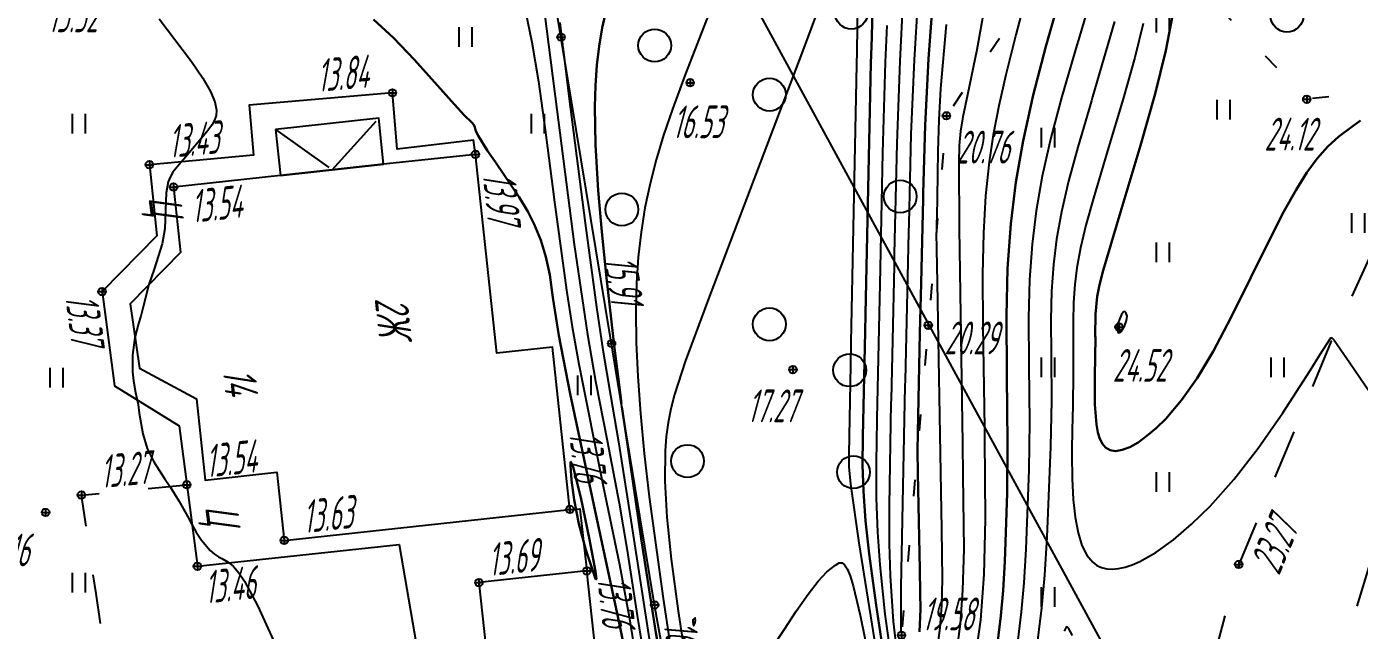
# Model space of a CAD drawing. Extents: x 1233805 to 1234355, y 654698 to 655114.
# Drawn here: x 1234185.61 to 1234226.26, y 654909.85 to 654928.25 of the extents above; entities that cross this region are included whole.
import ezdxf

# ---------------------------------------------------------------- set-up
doc = ezdxf.new("R2010")
doc.units = 0
for name, pattern in [('ИИDash_05_15', [2, 0.5, -1.5]), ('ИИDash_15_15', [3, 1.5, -1.5]), ('ИИDash_20_10', [3, 2, -1])]:
    doc.linetypes.add(name, pattern=pattern)
for name, color, linetype, lineweight in [('ИИ_ГОРИЗОНТАЛИ_ОСН', 32, 'Continuous', 25), ('ИИ_ГОРИЗОНТАЛИ_УТОЛЩ', 32, 'Continuous', 30), ('ИИ_ДОРОГИ_АД', 7, 'Continuous', 25), ('ИИ_ЛЭП_ВН', 250, 'Continuous', 25), ('ИИ_ОГРАДЫ', 7, 'Continuous', 25), ('ИИ_ОТМЕТКИ', 7, 'Continuous', 25), ('ИИ_СТРОЕНИЕ', 7, 'Continuous', 25), ('ИИ_УГОДЬЯ', 7, 'Continuous', 25)]:
    doc.layers.add(name, color=color, linetype=linetype, lineweight=lineweight)
doc.styles.add('VNIPISIMPLEXCUR', font='simplex.shx', dxfattribs={"width": 0.8, "oblique": 15})
doc.styles.add('ГОСТ 2.304 КУРСИВ', font='cs_gost2304.shx', dxfattribs={"oblique": 15})
doc.linetypes.add('ИИ054741_6', pattern='A,2,-0.5,[35,3dservice.shx,S=1,R=0,X=0,Y=0],-0.5,2', length=5)

# ---------------------------------------------------------------- blocks, each defined once
blk = doc.blocks.new('ИИ05401')
at = {"color": 0, "linetype": 'Continuous', "lineweight": 25}
for points in [[(-0.4, 1.2), (-0.4, 0)], [(0.4, 1.2), (0.4, 0)]]:
    blk.add_lwpolyline(points, dxfattribs=at)
blk = doc.blocks.new('ИИ05368')
at = {"color": 0, "linetype": 'Continuous'}
blk.add_circle((0, 0), 1, dxfattribs=at)
blk = doc.blocks.new('PICKET')
at = {"color": 0, "linetype": 'Continuous', "lineweight": 25}
for p, q in [((-0.23, 0), (0.23, 0)), ((0, 0.23), (0, -0.23))]:
    blk.add_line(p, q, dxfattribs=at)
blk.add_circle((0, 0), 0.23, dxfattribs=at)
at = {"color": 0, "linetype": 'Continuous', "style": 'VNIPISIMPLEXCUR', "oblique": 15, "width": 0.8}
blk.add_attdef('OTMETKA', (1.25, 0.3), '', height=2, dxfattribs=at)
at = {"color": 8, "linetype": 'Continuous', "style": 'VNIPISIMPLEXCUR', "oblique": 15, "width": 0.8, "flags": 1}
blk.add_attdef('NOMER', (1.25, -2.7), '', height=2, dxfattribs=at)

msp = doc.modelspace()

# ---------------------------------------------------------------- linework, layer by layer
at = {"layer": 'ИИ_ГОРИЗОНТАЛИ_ОСН', "flags": 128}
for points, elevation in [([(1234200.57, 654935.195), (1234201.708, 654926.275), (1234201.727, 654926.119), (1234202.311, 654921.607), (1234202.718, 654918.864), (1234202.967, 654917.445), (1234203.314, 654915.635), (1234203.679, 654913.72), (1234203.925, 654912.285), (1234204.238, 654910.304), (1234204.485, 654908.736)], 15), ([(1234215.35, 654931.764), (1234214.592, 654927.543), (1234214.309, 654926.171), (1234214.171, 654925.502), (1234214.1, 654925.063), (1234214.059, 654924.632), (1234214.04, 654924.105), (1234214.052, 654922.096), (1234214.152, 654915.543), (1234214.169, 654914.571), (1234214.193, 654912.321), (1234214.159, 654911.076), (1234214.085, 654910.047), (1234213.962, 654909.122)], 21), ([(1234206.771, 654929.563), (1234205.69, 654926.757), (1234205.309, 654925.732), (1234205.038, 654924.942), (1234204.811, 654924.194), (1234204.625, 654923.472), (1234204.47, 654922.73), (1234204.351, 654921.983), (1234204.265, 654921.221), (1234204.213, 654920.439), (1234204.193, 654919.571), (1234204.207, 654918.62), (1234204.255, 654917.582), (1234204.337, 654916.454), (1234204.451, 654915.24), (1234204.601, 654913.916), (1234205.021, 654910.814), (1234205.413, 654908.256)], 16.5), ([(1234210.046, 654929.58), (1234209.285, 654927.524), (1234206.382, 654919.868), (1234206.308, 654919.676), (1234205.694, 654918.038), (1234205.37, 654917.041), (1234205.258, 654916.599), (1234205.174, 654916.178), (1234205.116, 654915.756), (1234205.082, 654915.316), (1234205.073, 654914.394), (1234205.135, 654913.297), (1234205.267, 654912.012), (1234205.481, 654910.432), (1234205.616, 654909.563)], 17), ([(1234218.181, 654929.51), (1234217.692, 654927.848), (1234217.645, 654927.69), (1234217.185, 654926.123), (1234216.85, 654924.857), (1234216.589, 654923.696), (1234216.402, 654922.641), (1234216.279, 654921.621), (1234216.202, 654920.531), (1234216.171, 654919.373), (1234216.18, 654917.949), (1234216.181, 654917.9), (1234216.197, 654916.207), (1234216.178, 654914.737), (1234216.09, 654912.321), (1234216.025, 654911.297), (1234215.948, 654910.414), (1234215.81, 654909.307)], 22.5), ([(1234212.796, 654929.1), (1234212.683, 654927.236), (1234212.584, 654924.975), (1234212.515, 654922.242), (1234212.51, 654921.986), (1234212.406, 654917.465), (1234212.402, 654917.304), (1234212.271, 654911.167), (1234212.279, 654909.779)], 19.5), ([(1234200.832, 654928.711), (1234201.021, 654927.781), (1234201.22, 654926.576), (1234201.431, 654925.101), (1234201.695, 654923.063), (1234201.695, 654923.057), (1234202.075, 654920.219), (1234202.252, 654919.097), (1234202.455, 654917.958), (1234203.201, 654914.247), (1234203.691, 654911.85), (1234203.989, 654910.254), (1234204.268, 654908.555)], 14.5), ([(1234210.957, 654928.967), (1234210.93, 654927.496), (1234210.921, 654927.1), (1234210.754, 654918.636), (1234210.742, 654917.936), (1234210.688, 654915.214), (1234210.688, 654915.209), (1234210.693, 654914.834), (1234210.741, 654914.308), (1234210.989, 654912.516), (1234211.542, 654909.076)], 17.5), ([(1234212.316, 654928.65), (1234212.243, 654927.202), (1234212.152, 654924.69), (1234212.075, 654921.322), (1234212.068, 654920.974), (1234211.976, 654916.87), (1234211.973, 654916.78), (1234211.919, 654913.656), (1234211.924, 654912.486), (1234211.95, 654911.504), (1234212.043, 654910.117), (1234212.24, 654908.387)], 19), ([(1234215.994, 654928.818), (1234215.787, 654928.006), (1234215.478, 654926.782), (1234215.262, 654925.835), (1234215.092, 654924.952), (1234214.967, 654924.127), (1234214.861, 654923.098), (1234214.796, 654921.956), (1234214.771, 654920.704), (1234214.78, 654919.123), (1234214.825, 654916.019), (1234214.831, 654915.705), (1234214.851, 654913.233), (1234214.804, 654911.549), (1234214.706, 654910.169), (1234214.515, 654908.781)], 21.5), ([(1234189.656, 654928.493), (1234190.643, 654927.185), (1234190.988, 654926.676), (1234191.222, 654926.273), (1234191.354, 654925.96), (1234191.401, 654925.701), (1234191.39, 654925.544), (1234191.344, 654925.398), (1234191.259, 654925.248), (1234191.11, 654925.049), (1234190.401, 654924.21), (1234190.377, 654924.183), (1234190.075, 654923.81), (1234189.99, 654923.665), (1234189.93, 654923.52), (1234189.864, 654923.184), (1234189.845, 654922.665), (1234189.845, 654922.642), (1234189.822, 654922.089), (1234189.744, 654921.631), (1234189.499, 654920.857), (1234189.343, 654920.391), (1234189.163, 654919.71), (1234189.093, 654919.429), (1234189.025, 654919.204), (1234188.91, 654918.774), (1234188.845, 654918.234), (1234188.84, 654917.723), (1234188.87, 654917.45), (1234188.936, 654917.098), (1234189.008, 654916.729), (1234189.048, 654916.47), (1234189.159, 654915.84), (1234189.292, 654915.391), (1234189.488, 654914.987), (1234189.819, 654914.478), (1234189.993, 654914.221), (1234190.257, 654913.79), (1234190.564, 654913.236), (1234190.592, 654913.184), (1234190.786, 654912.836), (1234190.947, 654912.595), (1234191.212, 654912.284), (1234191.339, 654912.17), (1234191.463, 654912.086), (1234191.57, 654912.032), (1234191.761, 654911.926), (1234191.92, 654911.794), (1234192.083, 654911.603), (1234192.252, 654911.351), (1234192.658, 654910.582), (1234193.338, 654909.113)], 13.5), ([(1234201.873, 654928.377), (1234201.896, 654928.19), (1234201.943, 654927.805), (1234201.967, 654927.605), (1234201.969, 654927.594), (1234201.972, 654927.564)], 15.5), ([(1234211.848, 654928.288), (1234211.802, 654927.168), (1234211.719, 654924.402), (1234211.634, 654920.404), (1234211.626, 654919.961), (1234211.546, 654916.306), (1234211.545, 654916.256), (1234211.521, 654914.95), (1234211.527, 654913.873), (1234211.562, 654912.836), (1234211.63, 654911.841), (1234211.792, 654910.336), (1234212.088, 654908.174)], 18.5), ([(1234213.657, 654928.315), (1234213.49, 654926.363), (1234213.433, 654925.407), (1234213.407, 654924.459), (1234213.407, 654924.445), (1234213.394, 654923.75), (1234213.381, 654923.039), (1234213.37, 654922.47), (1234213.37, 654922.47), (1234213.366, 654922.25), (1234213.364, 654922.156), (1234213.362, 654922.04), (1234213.362, 654922.024)], 20.5), ([(1234218.797, 654928.407), (1234218.125, 654926.112), (1234218.088, 654925.99), (1234217.669, 654924.58), (1234217.388, 654923.538), (1234217.173, 654922.608), (1234217.023, 654921.77), (1234216.931, 654921.004), (1234216.873, 654920.185), (1234216.849, 654919.314), (1234216.856, 654918.242), (1234216.857, 654918.193), (1234216.866, 654916.858), (1234216.84, 654915.445), (1234216.731, 654912.687), (1234216.657, 654911.531), (1234216.569, 654910.536), (1234216.391, 654909.135)], 23), ([(1234219.671, 654928.344), (1234219.412, 654927.307), (1234219.061, 654926.055), (1234218.552, 654924.359), (1234218.531, 654924.291), (1234218.149, 654923.019), (1234217.919, 654922.195), (1234217.755, 654921.506), (1234217.644, 654920.899), (1234217.582, 654920.386), (1234217.544, 654919.838), (1234217.528, 654919.254), (1234217.532, 654918.534), (1234217.532, 654918.486), (1234217.535, 654917.521), (1234217.507, 654916.173), (1234217.506, 654916.117), (1234217.488, 654915.19), (1234217.496, 654914.471), (1234217.529, 654913.837), (1234217.59, 654913.292), (1234217.681, 654912.822), (1234217.8, 654912.437), (1234217.95, 654912.137), (1234218.128, 654911.921), (1234218.255, 654911.828), (1234218.397, 654911.762), (1234218.555, 654911.724), (1234218.728, 654911.713), (1234218.915, 654911.73), (1234219.117, 654911.774), (1234219.333, 654911.846), (1234219.561, 654911.945), (1234220.056, 654912.224), (1234220.589, 654912.606), (1234221.145, 654913.082), (1234221.708, 654913.634), (1234222.427, 654914.445), (1234223.171, 654915.398), (1234223.93, 654916.479), (1234224.764, 654917.773), (1234225.059, 654918.243), (1234225.391, 654918.761), (1234225.423, 654918.76), (1234225.488, 654918.691), (1234225.786, 654918.271), (1234225.967, 654918), (1234226.729, 654916.887)], 23.5), ([(1234201.974, 654927.552), (1234202.162, 654926.055), (1234202.645, 654922.257), (1234202.993, 654919.7), (1234203.19, 654918.397), (1234203.424, 654917.019), (1234203.666, 654915.59), (1234204.066, 654913.008), (1234204.616, 654909.454)], 15.5), ([(1234213.357, 654921.975), (1234213.383, 654920.438), (1234213.493, 654914.075), (1234213.515, 654912.928), (1234213.535, 654911.409), (1234213.513, 654910.604), (1234213.464, 654909.925), (1234213.383, 654909.317)], 20.5), ([(1234207.995, 654908.779), (1234208.723, 654909.878), (1234209.084, 654910.433), (1234209.445, 654910.952), (1234209.757, 654911.348), (1234210.021, 654911.627), (1234210.283, 654911.836), (1234210.397, 654911.903), (1234210.481, 654911.906), (1234210.56, 654911.848), (1234210.639, 654911.721), (1234210.726, 654911.508), (1234210.819, 654911.207), (1234211.038, 654910.306), (1234211.32, 654908.906)], 17), ([(1234217.514, 654909.688), (1234217.385, 654909.916), (1234217.347, 654909.951), (1234217.315, 654909.947), (1234217.254, 654909.817)], 23.5)]:
    msp.add_lwpolyline(points, dxfattribs=dict(at, elevation=elevation))
for points, elevation in [([(1234218.879, 654919), (1234218.889, 654918.945), (1234218.909, 654918.917), (1234218.949, 654918.922), (1234219, 654918.961), (1234219.094, 654919.123), (1234219.157, 654919.295), (1234219.176, 654919.426), (1234219.139, 654919.541), (1234219.104, 654919.565), (1234219.067, 654919.556), (1234219.008, 654919.477), (1234218.937, 654919.306), (1234218.934, 654919.296), (1234218.918, 654919.253), (1234218.886, 654919.157), (1234218.884, 654919.099), (1234218.884, 654919.072), (1234218.881, 654919.046), (1234218.879, 654919)], 24.5), ([(1234205.941, 654910.049), (1234205.952, 654909.999), (1234205.965, 654909.994), (1234206.007, 654910.089), (1234206.009, 654910.157), (1234206.008, 654910.172), (1234206.007, 654910.189), (1234205.997, 654910.23), (1234205.977, 654910.21), (1234205.955, 654910.186), (1234205.939, 654910.181), (1234205.927, 654910.168), (1234205.929, 654910.137), (1234205.934, 654910.093), (1234205.941, 654910.049)], 17.5)]:
    msp.add_lwpolyline(points, close=True, dxfattribs=dict(at, elevation=elevation))
at = {"layer": 'ИИ_ГОРИЗОНТАЛИ_УТОЛЩ', "flags": 128}
for points, elevation in [([(1234213.329, 654930.155), (1234213.124, 654927.27), (1234213.015, 654925.251), (1234212.956, 654923.162), (1234212.952, 654922.999), (1234212.894, 654920.429), (1234212.859, 654918.91), (1234212.793, 654915.877), (1234212.781, 654915.306)], 20), ([(1234211.425, 654929.338), (1234211.387, 654927.918), (1234211.361, 654927.134), (1234211.194, 654919.496), (1234211.184, 654918.948), (1234211.117, 654915.756), (1234211.116, 654915.732), (1234211.107, 654914.892), (1234211.134, 654914.09), (1234211.201, 654913.187), (1234211.309, 654912.179), (1234211.522, 654910.615), (1234211.893, 654908.175)], 18), ([(1234217.201, 654929.389), (1234216.697, 654927.65), (1234216.309, 654926.158), (1234216.003, 654924.773), (1234215.781, 654923.513), (1234215.627, 654922.239), (1234215.532, 654920.878), (1234215.493, 654919.432), (1234215.505, 654917.656), (1234215.505, 654917.607), (1234215.528, 654915.56), (1234215.517, 654914.03), (1234215.448, 654911.946), (1234215.394, 654911.059), (1234215.327, 654910.292), (1234215.223, 654909.449)], 22), ([(1234203.285, 654928.743), (1234203.168, 654928.217), (1234203.074, 654927.657), (1234203.006, 654927.073), (1234202.963, 654926.457), (1234202.945, 654925.806), (1234202.966, 654924.644), (1234203.046, 654923.254), (1234203.151, 654921.999), (1234203.294, 654920.597), (1234203.546, 654918.45), (1234203.644, 654917.657), (1234203.692, 654917.263), (1234203.742, 654916.852), (1234203.746, 654916.825), (1234203.753, 654916.763)], 16), ([(1234196.196, 654928.467), (1234196.803, 654927.906), (1234197.444, 654927.24), (1234198.319, 654926.261), (1234198.568, 654925.979), (1234198.952, 654925.556), (1234199.188, 654925.324), (1234199.197, 654925.316), (1234199.256, 654925.257), (1234199.279, 654925.189), (1234199.28, 654925.182), (1234199.317, 654925.062), (1234199.39, 654924.909), (1234199.666, 654924.469), (1234199.913, 654924.119), (1234200.638, 654923.05), (1234200.894, 654922.618), (1234201.095, 654922.226), (1234201.293, 654921.743), (1234201.449, 654921.229), (1234201.565, 654920.682), (1234201.663, 654919.996), (1234201.664, 654919.995), (1234201.839, 654918.831), (1234202.191, 654917.052), (1234203.045, 654913.051), (1234203.704, 654909.981), (1234204.031, 654908.379)], 14), ([(1234220.564, 654928.576), (1234220.356, 654927.529), (1234220.028, 654926.207), (1234219.586, 654924.626), (1234218.977, 654922.599), (1234218.975, 654922.592), (1234218.443, 654920.816), (1234218.332, 654920.38), (1234218.265, 654920.028), (1234218.214, 654919.49), (1234218.207, 654918.826), (1234218.208, 654918.779), (1234218.193, 654917.586), (1234218.193, 654917.57), (1234218.189, 654916.727), (1234218.239, 654916.122), (1234218.286, 654915.881), (1234218.349, 654915.684), (1234218.426, 654915.53), (1234218.519, 654915.419), (1234218.657, 654915.339), (1234218.827, 654915.314), (1234219.027, 654915.346), (1234219.255, 654915.433), (1234219.509, 654915.577), (1234219.781, 654915.772), (1234220.066, 654916.015), (1234220.354, 654916.297), (1234220.838, 654916.862), (1234221.311, 654917.532), (1234221.801, 654918.348), (1234222.344, 654919.371), (1234222.955, 654920.608), (1234223.537, 654921.789), (1234223.961, 654922.611), (1234224.334, 654923.28), (1234224.662, 654923.804), (1234224.975, 654924.229), (1234225.299, 654924.593), (1234225.633, 654924.898), (1234226.033, 654925.193), (1234226.297, 654925.389)], 24), ([(1234203.769, 654916.665), (1234203.924, 654915.588), (1234204.366, 654912.579), (1234204.805, 654909.784), (1234205.828, 654903.763), (1234206.04, 654902.543), (1234206.409, 654900.299), (1234206.411, 654900.286), (1234206.446, 654900.077), (1234206.513, 654899.87), (1234207.559, 654897.236), (1234207.678, 654896.939), (1234209.559, 654892.203), (1234210.238, 654890.426), (1234210.766, 654888.981), (1234211.234, 654887.598), (1234211.602, 654886.371), (1234211.885, 654885.259), (1234212.152, 654883.992)], 16), ([(1234212.784, 654915.337), (1234212.796, 654914.632), (1234212.85, 654911.716), (1234212.868, 654910.99), (1234212.876, 654910.497), (1234212.843, 654909.803)], 20)]:
    msp.add_lwpolyline(points, dxfattribs=dict(at, elevation=elevation))
at = {"layer": 'ИИ_ГОРИЗОНТАЛИ_УТОЛЩ', "elevation": 14, "flags": 128}
msp.add_lwpolyline([(1234202.282, 654914.821), (1234202.213, 654914.989), (1234202.198, 654914.961), (1234202.196, 654914.859), (1234202.233, 654914.429), (1234202.315, 654913.826), (1234202.454, 654913.093), (1234202.671, 654912.303), (1234202.948, 654911.449), (1234202.977, 654911.399), (1234202.99, 654911.413), (1234202.967, 654911.636), (1234202.783, 654912.62), (1234202.511, 654913.892), (1234202.282, 654914.821)], close=True, dxfattribs=at)
at = {"layer": 'ИИ_ДОРОГИ_АД', "linetype": 'ИИDash_15_15', "flags": 128}
for points in [[(1234210.896, 655099.704), (1234210.914, 655099.587), (1234211.857, 655094.925), (1234213.032, 655090.734), (1234213.995, 655085.146), (1234214.529, 655083.278), (1234215.019, 655081.231), (1234215.575, 655078.401), (1234215.746, 655074.018), (1234215.291, 655071.001), (1234215.518, 655068.326), (1234215.715, 655066.593), (1234216.768, 655063.058), (1234217.122, 655058.566), (1234217.856, 655053.637), (1234218.648, 655049.2), (1234219.221, 655044.033), (1234220.37, 655033.539), (1234221.423, 655024.842), (1234221.737, 655022.44), (1234222.046, 655020.301), (1234222.825, 655016.357), (1234223.484, 655012.932), (1234224.068, 655010.46), (1234224.8, 655007.415), (1234225.332, 655004.791), (1234226.407, 654999.78), (1234228.29, 654992.298), (1234229.926, 654984.305), (1234232.213, 654977.348), (1234233.445, 654974.512), (1234234.765, 654970.949), (1234236.389, 654965.414), (1234240.278, 654954.562), (1234240.617, 654952.626), (1234240.706, 654951.123), (1234241.016, 654948.936), (1234240.989, 654948.091), (1234240.491, 654944.51), (1234239.422, 654941.883), (1234237.311, 654938.846), (1234232.181, 654931.059), (1234228.203, 654924.776), (1234225.401, 654918.658), (1234222.581, 654911.855), (1234220.955, 654905.826), (1234220.712, 654902.905), (1234220.863, 654901.437)], [(1234227.501, 654902.153), (1234224.602, 654901.685), (1234225.378, 654907.925), (1234227.377, 654914.463), (1234231.841, 654924.21), (1234238.254, 654934.402), (1234241.604, 654937.528), (1234244.319, 654938.33), (1234248.18, 654938.091), (1234251.947, 654936.636), (1234254.928, 654934.611), (1234262.621, 654928.458), (1234272.736, 654917.242), (1234283.81, 654906.203), (1234297.287, 654888.691), (1234305.246, 654869.004), (1234307.563, 654864.702), (1234310.214, 654860.095)], [(1234175.046, 654916.126), (1234174.846, 654914.217), (1234177.16, 654907.771), (1234180.393, 654899.613), (1234182.762, 654893.058), (1234184.141, 654893.392), (1234187.113, 654895.423), (1234188.695, 654897.293), (1234189.44, 654899.202), (1234187.727, 654910.966), (1234187.282, 654913.97), (1234190.497, 654914.284)]]:
    msp.add_lwpolyline(points, dxfattribs=at)
at = {"layer": 'ИИ_ДОРОГИ_АД', "flags": 128}
for points in [[(1234199.298, 654924.358), (1234199.236, 654924.792), (1234196.915, 654924.516), (1234196.771, 654926.234), (1234192.403, 654925.854), (1234192.535, 654924.333), (1234189.355, 654924.043), (1234189.587, 654921.878), (1234187.91, 654920.175), (1234188.296, 654917.305), (1234190.262, 654916.086), (1234190.819, 654911.8), (1234196.969, 654912.466), (1234198.414, 654904.064), (1234197.324, 654903.877), (1234198.185, 654898.916), (1234199.247, 654899.091), (1234199.832, 654896.157)], [(1234202.182, 654913.534), (1234202.484, 654913.554), (1234202.699, 654911.66)]]:
    msp.add_lwpolyline(points, dxfattribs=at)
at = {"layer": 'ИИ_ЛЭП_ВН', "flags": 128}
msp.add_lwpolyline([(1234249.351, 654825.911), (1234230.643, 654877.053), (1234219.422, 654907.631), (1234196.274, 654950.12), (1234161.978, 654934.825)], dxfattribs=at)
at = {"layer": 'ИИ_ОГРАДЫ', "linetype": 'ИИ054741_6'}
msp.add_lwpolyline([(1234185.975, 654889.921), (1234186.562, 654886.43), (1234208.486, 654890.015), (1234204.766, 654910.622), (1234200.29, 654937.766), (1234193.773, 654948.091), (1234182.399, 654944.919), (1234182.203, 654935.122), (1234181.26, 654935.301), (1234178.892, 654929.054), (1234185.246, 654894.641)], dxfattribs=at)
at = {"layer": 'ИИ_СТРОЕНИЕ'}
for points in [[(1234193.204, 654925.118), (1234193.356, 654923.714), (1234196.501, 654924.055), (1234196.349, 654925.459)], [(1234190.093, 654923.361), (1234190.309, 654921.368), (1234188.765, 654919.804), (1234189.058, 654917.835), (1234190.792, 654916.905), (1234191.06, 654914.428), (1234193.243, 654914.664), (1234193.467, 654912.59), (1234202.182, 654913.534), (1234201.647, 654918.477), (1234199.954, 654918.293), (1234199.298, 654924.358), (1234196.501, 654924.055), (1234193.356, 654923.714)], [(1234199.405, 654911.304), (1234199.88, 654906.915), (1234203.174, 654907.272), (1234202.699, 654911.66)]]:
    msp.add_lwpolyline(points, close=True, dxfattribs=at)
at = {"layer": 'ИИ_СТРОЕНИЕ', "linetype": 'ИИDash_20_10'}
msp.add_lwpolyline([(1234193.204, 654925.118), (1234194.928, 654923.885), (1234196.349, 654925.459)], dxfattribs=at)
at = {"layer": 'ИИ_УГОДЬЯ', "linetype": 'ИИDash_05_15', "flags": 128}
for points in [[(1234217.472, 654937.196), (1234215.494, 654936.815), (1234215.668, 654935.148), (1234217.46, 654931.063), (1234213.665, 654925.533), (1234212.296, 654909.695), (1234213.109, 654902.474), (1234206.626, 654900.319)], [(1234225.957, 654932.834), (1234229.009, 654932.011), (1234230.157, 654930.705), (1234227.031, 654926.314), (1234224.657, 654926.037), (1234221.373, 654929.479), (1234221.073, 654931.788)]]:
    msp.add_lwpolyline(points, dxfattribs=at)

# ---------------------------------------------------------------- block references
at = {"layer": 'ИИ_ОТМЕТКИ'}
ref = msp.add_blockref('PICKET', (1234201.912, 654927.93, 15.485), dxfattribs=dict(at, xscale=0.5, yscale=0.5, zscale=0.5))
ref.add_attrib('OTMETKA', '15.48', (1234201.747, 654930.907, 15.485), dxfattribs={"layer": '0', "color": 0, "linetype": 'Continuous', "height": 1, "rotation": 279.3642, "style": 'ГОСТ 2.304 КУРСИВ', "oblique": 15, "width": 0.65})
ref = msp.add_blockref('PICKET', (1234186.395, 654929.68, 13.322), dxfattribs=dict(at, xscale=0.5, yscale=0.5, zscale=0.5))
ref.add_attrib('OTMETKA', '13.32', (1234186.259, 654928.078, 13.322), dxfattribs={"layer": '0', "color": 0, "linetype": 'Continuous', "height": 1, "style": 'ГОСТ 2.304 КУРСИВ', "oblique": 15, "width": 0.65})
ref = msp.add_blockref('PICKET', (1234196.771, 654926.234, 13.842), dxfattribs=dict(at, xscale=0.5, yscale=0.5, zscale=0.5))
ref.add_attrib('OTMETKA', '13.84', (1234194.495, 654926.259, 13.842), dxfattribs={"layer": '0', "color": 0, "linetype": 'Continuous', "height": 1, "rotation": 4.9766, "style": 'ГОСТ 2.304 КУРСИВ', "oblique": 15, "width": 0.65})
ref = msp.add_blockref('PICKET', (1234205.85, 654926.543, 16.531), dxfattribs=dict(at, xscale=0.5, yscale=0.5, zscale=0.5))
ref.add_attrib('OTMETKA', '16.53', (1234205.304, 654924.85, 16.531), dxfattribs={"layer": '0', "color": 0, "linetype": 'Continuous', "height": 1, "style": 'ГОСТ 2.304 КУРСИВ', "oblique": 15, "width": 0.65})
ref = msp.add_blockref('PICKET', (1234224.657, 654926.037, 24.115), dxfattribs=dict(at, xscale=0.5, yscale=0.5, zscale=0.5))
ref.add_attrib('OTMETKA', '24.12', (1234223.368, 654924.474, 24.115), dxfattribs={"layer": '0', "color": 0, "linetype": 'Continuous', "height": 1, "style": 'ГОСТ 2.304 КУРСИВ', "oblique": 15, "width": 0.65})
ref = msp.add_blockref('PICKET', (1234189.355, 654924.043, 13.429), dxfattribs=dict(at, xscale=0.5, yscale=0.5, zscale=0.5))
ref.add_attrib('OTMETKA', '13.43', (1234189.964, 654924.249, 13.429), dxfattribs={"layer": '0', "color": 0, "linetype": 'Continuous', "height": 1, "rotation": 5.2009, "style": 'ГОСТ 2.304 КУРСИВ', "oblique": 15, "width": 0.65})
ref = msp.add_blockref('PICKET', (1234213.665, 654925.533, 20.762), dxfattribs=dict(at, xscale=0.5, yscale=0.5, zscale=0.5))
ref.add_attrib('OTMETKA', '20.76', (1234213.967, 654924.078, 20.762), dxfattribs={"layer": '0', "color": 0, "linetype": 'Continuous', "height": 1, "style": 'ГОСТ 2.304 КУРСИВ', "oblique": 15, "width": 0.65})
ref = msp.add_blockref('PICKET', (1234199.298, 654924.358, 13.966), dxfattribs=dict(at, xscale=0.5, yscale=0.5, zscale=0.5))
ref.add_attrib('OTMETKA', '13.97', (1234199.514, 654923.753, 13.966), dxfattribs={"layer": '0', "color": 0, "linetype": 'Continuous', "height": 1, "rotation": 276.1783, "style": 'ГОСТ 2.304 КУРСИВ', "oblique": 15, "width": 0.65})
ref = msp.add_blockref('PICKET', (1234190.093, 654923.361, 13.535), dxfattribs=dict(at, xscale=0.5, yscale=0.5, zscale=0.5))
ref.add_attrib('OTMETKA', '13.54', (1234190.661, 654922.267, 13.535), dxfattribs={"layer": '0', "color": 0, "linetype": 'Continuous', "height": 1, "rotation": 6.1783, "style": 'ГОСТ 2.304 КУРСИВ', "oblique": 15, "width": 0.65})
ref = msp.add_blockref('PICKET', (1234203.452, 654918.592, 15.913), dxfattribs=dict(at, xscale=0.5, yscale=0.5, zscale=0.5))
ref.add_attrib('OTMETKA', '15.91', (1234203.197, 654921.185, 15.913), dxfattribs={"layer": '0', "color": 0, "linetype": 'Continuous', "height": 1, "rotation": 279.3642, "style": 'ГОСТ 2.304 КУРСИВ', "oblique": 15, "width": 0.65})
ref = msp.add_blockref('PICKET', (1234187.91, 654920.175, 13.374), dxfattribs=dict(at, xscale=0.5, yscale=0.5, zscale=0.5))
ref.add_attrib('OTMETKA', '13.37', (1234186.779, 654920.026, 13.374), dxfattribs={"layer": '0', "color": 0, "linetype": 'Continuous', "height": 1, "rotation": 277.6485, "style": 'ГОСТ 2.304 КУРСИВ', "oblique": 15, "width": 0.65})
ref = msp.add_blockref('PICKET', (1234213.113, 654919.146, 20.286), dxfattribs=dict(at, xscale=0.5, yscale=0.5, zscale=0.5))
ref.add_attrib('OTMETKA', '20.29', (1234213.608, 654918.261, 20.286), dxfattribs={"layer": '0', "color": 0, "linetype": 'Continuous', "height": 1, "style": 'ГОСТ 2.304 КУРСИВ', "oblique": 15, "width": 0.65})
ref = msp.add_blockref('PICKET', (1234218.932, 654919.094, 24.519), dxfattribs=dict(at, xscale=0.5, yscale=0.5, zscale=0.5))
ref.add_attrib('OTMETKA', '24.52', (1234218.738, 654917.423, 24.519), dxfattribs={"layer": '0', "color": 0, "linetype": 'Continuous', "height": 1, "style": 'ГОСТ 2.304 КУРСИВ', "oblique": 15, "width": 0.65})
ref = msp.add_blockref('PICKET', (1234208.986, 654917.795, 17.265), dxfattribs=dict(at, xscale=0.5, yscale=0.5, zscale=0.5))
ref.add_attrib('OTMETKA', '17.27', (1234207.589, 654916.19, 17.265), dxfattribs={"layer": '0', "color": 0, "linetype": 'Continuous', "height": 1, "style": 'ГОСТ 2.304 КУРСИВ', "oblique": 15, "width": 0.65})
ref = msp.add_blockref('PICKET', (1234190.497, 654914.284, 13.538), dxfattribs=dict(at, xscale=0.5, yscale=0.5, zscale=0.5))
ref.add_attrib('OTMETKA', '13.54', (1234191.102, 654914.5, 13.538), dxfattribs={"layer": '0', "color": 0, "linetype": 'Continuous', "height": 1, "rotation": 6.1783, "style": 'ГОСТ 2.304 КУРСИВ', "oblique": 15, "width": 0.65})
ref = msp.add_blockref('PICKET', (1234202.182, 654913.534, 13.76), dxfattribs=dict(at, xscale=0.5, yscale=0.5, zscale=0.5))
ref.add_attrib('OTMETKA', '13.76', (1234202.151, 654915.866, 13.76), dxfattribs={"layer": '0', "color": 0, "linetype": 'Continuous', "height": 1, "rotation": 276.1783, "style": 'ГОСТ 2.304 КУРСИВ', "oblique": 15, "width": 0.65})
ref = msp.add_blockref('PICKET', (1234187.282, 654913.97, 13.269), dxfattribs=dict(at, xscale=0.5, yscale=0.5, zscale=0.5))
ref.add_attrib('OTMETKA', '13.27', (1234187.889, 654914.18, 13.269), dxfattribs={"layer": '0', "color": 0, "linetype": 'Continuous', "height": 1, "rotation": 5.5776, "style": 'ГОСТ 2.304 КУРСИВ', "oblique": 15, "width": 0.65})
ref = msp.add_blockref('PICKET', (1234193.467, 654912.59, 13.628), dxfattribs=dict(at, xscale=0.5, yscale=0.5, zscale=0.5))
ref.add_attrib('OTMETKA', '13.63', (1234194.072, 654912.806, 13.628), dxfattribs={"layer": '0', "color": 0, "linetype": 'Continuous', "height": 1, "rotation": 6.1783, "style": 'ГОСТ 2.304 КУРСИВ', "oblique": 15, "width": 0.65})
ref = msp.add_blockref('PICKET', (1234186.191, 654913.441, 13.165), dxfattribs=dict(at, xscale=0.5, yscale=0.5, zscale=0.5))
ref.add_attrib('OTMETKA', '13.16', (1234184.256, 654911.8, 13.165), dxfattribs={"layer": '0', "color": 0, "linetype": 'Continuous', "height": 1, "style": 'ГОСТ 2.304 КУРСИВ', "oblique": 15, "width": 0.65})
ref = msp.add_blockref('PICKET', (1234222.581, 654911.855, 23.27), dxfattribs=dict(at, xscale=0.5, yscale=0.5, zscale=0.5))
ref.add_attrib('OTMETKA', '23.27', (1234223.812, 654911.493, 23.27), dxfattribs={"layer": '0', "color": 0, "linetype": 'Continuous', "height": 1, "rotation": 67.4868, "style": 'ГОСТ 2.304 КУРСИВ', "oblique": 15, "width": 0.65})
ref = msp.add_blockref('PICKET', (1234199.405, 654911.304, 13.692), dxfattribs=dict(at, xscale=0.5, yscale=0.5, zscale=0.5))
ref.add_attrib('OTMETKA', '13.69', (1234199.723, 654911.497, 13.692), dxfattribs={"layer": '0', "color": 0, "linetype": 'Continuous', "height": 1, "rotation": 6.1783, "style": 'ГОСТ 2.304 КУРСИВ', "oblique": 15, "width": 0.65})
ref = msp.add_blockref('PICKET', (1234190.819, 654911.8, 13.461), dxfattribs=dict(at, xscale=0.5, yscale=0.5, zscale=0.5))
ref.add_attrib('OTMETKA', '13.46', (1234191.073, 654910.657, 13.461), dxfattribs={"layer": '0', "color": 0, "linetype": 'Continuous', "height": 1, "rotation": 6.179, "style": 'ГОСТ 2.304 КУРСИВ', "oblique": 15, "width": 0.65})
ref = msp.add_blockref('PICKET', (1234202.699, 654911.66, 13.76), dxfattribs=dict(at, xscale=0.5, yscale=0.5, zscale=0.5))
ref.add_attrib('OTMETKA', '13.76', (1234203.012, 654911.436, 13.76), dxfattribs={"layer": '0', "color": 0, "linetype": 'Continuous', "height": 1, "rotation": 276.1783, "style": 'ГОСТ 2.304 КУРСИВ', "oblique": 15, "width": 0.65})
ref = msp.add_blockref('PICKET', (1234204.766, 654910.622, 16.278), dxfattribs=dict(at, xscale=0.5, yscale=0.5, zscale=0.5))
ref.add_attrib('OTMETKA', '16.28', (1234205.025, 654910.034, 16.278), dxfattribs={"layer": '0', "color": 0, "linetype": 'Continuous', "height": 1, "rotation": 280.2326, "style": 'ГОСТ 2.304 КУРСИВ', "oblique": 15, "width": 0.65})
ref = msp.add_blockref('PICKET', (1234212.296, 654909.695, 19.581), dxfattribs=dict(at, xscale=0.5, yscale=0.5, zscale=0.5))
ref.add_attrib('OTMETKA', '19.58', (1234212.921, 654909.845, 19.581), dxfattribs={"layer": '0', "color": 0, "linetype": 'Continuous', "height": 1, "style": 'ГОСТ 2.304 КУРСИВ', "oblique": 15, "width": 0.65})
at = {"layer": 'ИИ_УГОДЬЯ', "xscale": 0.5, "yscale": 0.5, "zscale": 0.5}
for name, p in [('ИИ05368', (1234210.766, 654928.677)), ('ИИ05368', (1234224.053, 654928.585)), ('ИИ05401', (1234220.259, 654928.068)), ('ИИ05401', (1234198.99, 654927.64)), ('ИИ05368', (1234204.766, 654927.677)), ('ИИ05368', (1234208.266, 654926.177)), ('ИИ05401', (1234222.11, 654925.418)), ('ИИ05401', (1234187.201, 654924.998)), ('ИИ05401', (1234201.201, 654924.998)), ('ИИ05401', (1234216.759, 654924.568)), ('ИИ05368', (1234212.258, 654923.072)), ('ИИ05368', (1234203.766, 654922.677)), ('ИИ05401', (1234226.221, 654921.963)), ('ИИ05401', (1234220.259, 654921.068)), ('ИИ05368', (1234208.266, 654919.177)), ('ИИ05368', (1234210.715, 654917.776)), ('ИИ05401', (1234216.759, 654917.568)), ('ИИ05401', (1234223.759, 654917.568)), ('ИИ05401', (1234186.515, 654917.25)), ('ИИ05401', (1234202.615, 654917.017)), ('ИИ05368', (1234205.767, 654915.007)), ('ИИ05368', (1234210.83, 654914.668)), ('ИИ05401', (1234220.259, 654914.068)), ('ИИ05401', (1234187.201, 654910.998)), ('ИИ05401', (1234216.759, 654910.568))]:
    msp.add_blockref(name, p, dxfattribs=at)

# ---------------------------------------------------------------- texts
at = {"layer": 'ИИ_ДОРОГИ_АД', "style": 'ГОСТ 2.304 КУРСИВ', "oblique": 15, "width": 0.8}
for p in [(1234189.324, 654923.036), (1234191.053, 654913.61)]:
    msp.add_text('Ц', height=1, rotation=277.4036, dxfattribs=at).set_placement(p)
at = {"layer": 'ИИ_СТРОЕНИЕ', "style": 'ГОСТ 2.304 КУРСИВ', "oblique": 15, "width": 0.8}
for s, p in [('2Ж', (1234196.224, 654919.967)), ('14', (1234191.586, 654917.782))]:
    msp.add_text(s, height=1, rotation=276.1783, dxfattribs=at).set_placement(p)

doc.saveas('drawing.dxf')
